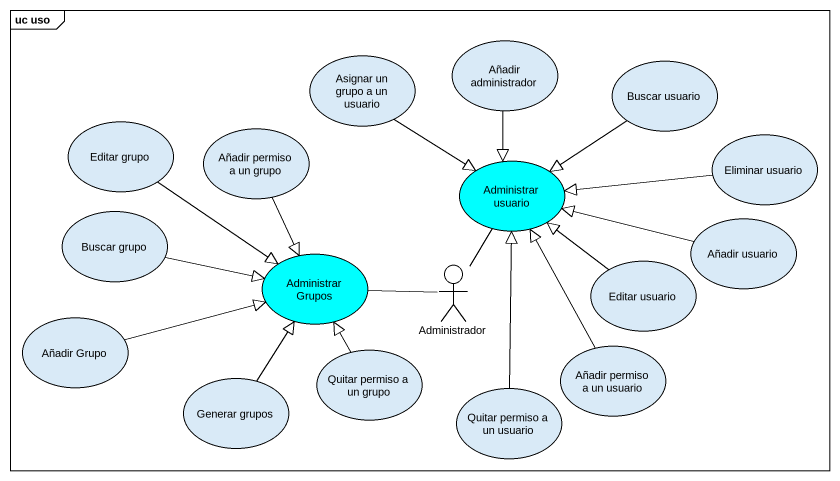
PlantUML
@startuml
mainframe uc uso
usecase "Asignar un grupo a un usuario" as Asignar_un_grupo_a_un
usecase "Añadir administrador" as Añadir_administrador
usecase "Buscar usuario" as Buscar_usuario
usecase "Editar grupo" as Editar_grupo
usecase "Añadir permiso a un grupo" as Añadir_permiso_a_un_grupo
usecase "Eliminar usuario" as Eliminar_usuario
usecase "Administrar usuario" as Administrar_usuario #00FFFF
usecase "Buscar grupo" as Buscar_grupo
usecase "Añadir usuario" as Añadir_usuario
usecase "Administrar Grupos" as Administrar_Grupos #00FFFF
actor Administrador
usecase "Editar usuario" as Editar_usuario
usecase "Añadir Grupo" as Añadir_Grupo
usecase "Generar grupos" as Generar_grupos
usecase "Quitar permiso a un grupo" as Quitar_permiso_a_un_grupo
usecase "Añadir permiso a un usuario" as Añadir_permiso_a_un_usuario
usecase "Quitar permiso a un usuario" as Quitar_permiso_a_un_usuario
Asignar_un_grupo_a_un --|> Administrar_usuario
Añadir_administrador --|> Administrar_usuario
Buscar_usuario --|> Administrar_usuario
Editar_grupo --|> Administrar_Grupos
Añadir_permiso_a_un_grupo --|> Administrar_Grupos
Eliminar_usuario -left-|> Administrar_usuario
Buscar_grupo -right-|> Administrar_Grupos
Añadir_usuario -left-|> Administrar_usuario
Administrador -up- Administrar_usuario
Administrador -left- Administrar_Grupos
Editar_usuario -up-|> Administrar_usuario
Añadir_Grupo -right-|> Administrar_Grupos
Generar_grupos -up-|> Administrar_Grupos
Quitar_permiso_a_un_grupo -up-|> Administrar_Grupos
Añadir_permiso_a_un_usuario -up-|> Administrar_usuario
Quitar_permiso_a_un_usuario -up-|> Administrar_usuario
@enduml
